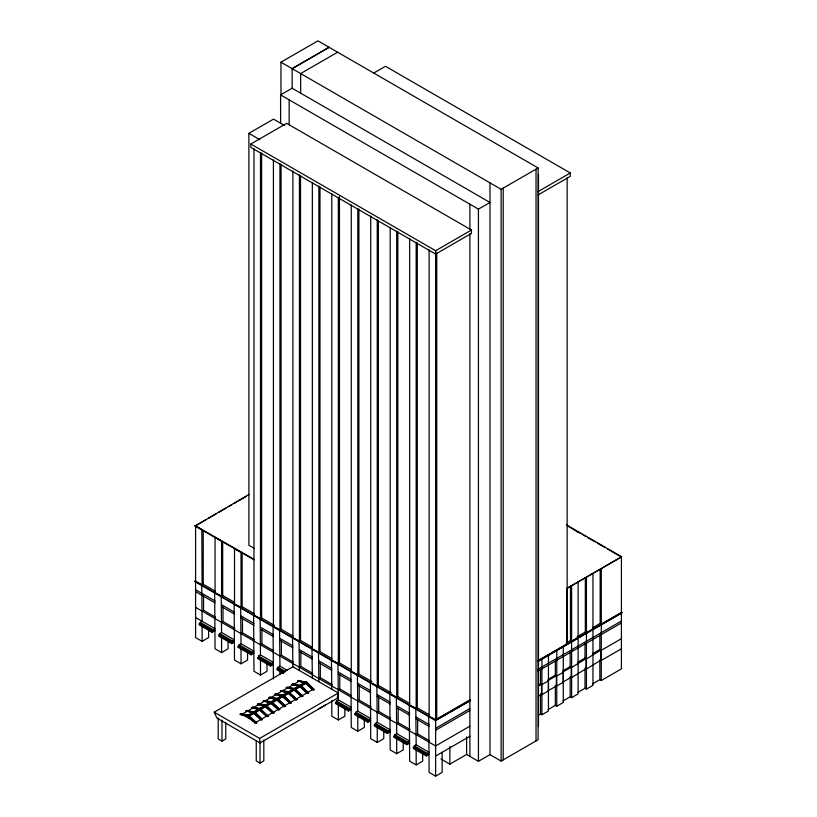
<?xml version="1.0" encoding="UTF-8"?>
<svg xmlns="http://www.w3.org/2000/svg" width="817" height="817" viewBox="0 0 817 817"><rect width="100%" height="100%" fill="white"/><g stroke="black" fill="none" stroke-linecap="round" stroke-linejoin="round"><path stroke-width="1.23" d="M280.599 123.204L280.599 94.915L292.149 88.246L489.996 202.473L489.996 754.642L501.138 761.076L538.117 739.722L538.117 167.965L317.946 40.85L280.966 62.204L280.966 94.956M489.996 182.885L489.996 202.473L478.435 209.142L280.599 94.915M338.33 693L337.176 698.341L259.98 742.908L216.852 718.01L214.217 712.189L292.894 666.774L338.33 693L259.653 738.425L214.217 712.189M292.149 88.246L292.149 68.659L329.088 47.284M292.149 68.659L329.128 47.304M337.635 52.217L300.656 73.571L300.697 93.179M254.138 548.278L248.889 545.245L248.889 133.345L273.521 119.129L284.633 125.542M250.829 144.027L286.655 123.336L471.46 230.037L471.46 233.396L435.635 254.087L250.829 147.387L250.829 144.027L435.635 250.717L471.46 230.037M373.645 73.121L385.481 66.279L570.286 172.979L570.286 176.339L538.107 194.916M280.966 62.204L501.138 189.309L538.117 167.965M538.005 191.617L570.286 172.979M253.975 559.757L195.038 526.046L249.062 494.387M195.038 526.046L206.323 519.53M208.519 518.264L216.229 513.811M218.435 512.535L226.135 508.092M228.341 506.816L231.64 504.916M233.846 503.64L236.042 502.373M238.247 501.097L245.958 496.644M201.83 529.967L202.105 584.89L195.222 580.918L194.855 581.571L435.635 720.584L470.255 700.598L469.887 699.944L435.635 719.716L435.635 250.717M214.769 537.443L221.57 541.048L221.57 596.124L214.677 592.58M234.234 548.677L241.025 552.282L241.025 607.358L234.142 603.814M201.738 585.105L203.219 584.247L215.085 591.099M201.738 585.544L202.105 621.237L200.216 622.329L200.216 623.33L213.155 630.795L213.155 629.805L200.216 622.329M195.038 525.576L253.975 559.288M214.677 593.019L215.055 648.8L221.57 652.558L228.086 648.8L228.086 640.354M221.203 596.339L222.673 595.491L234.54 602.333M221.203 596.788L221.57 632.47L234.51 639.946L232.62 641.039L219.671 633.563L219.671 634.564L232.62 642.029L232.62 641.039M202.105 611.126L203.545 610.299L215.402 617.152M215.055 630.704L212.185 632.358L199.246 624.882L199.246 623.882L200.216 623.33M234.142 604.253L234.51 660.034L241.025 663.792L247.551 660.034L247.551 652.793M240.658 607.572L242.138 606.725L254.005 613.567M240.658 608.022L241.025 643.704L253.975 651.18L252.075 652.272L239.136 644.797L239.136 645.798L252.075 653.273L252.075 652.272M221.57 622.37L223 621.543L234.867 628.385M213.155 629.805L215.055 628.712L195.59 617.468M199.246 623.882L212.185 631.357L213.155 630.795M195.59 581.571L195.59 637.566L202.105 641.325L208.621 637.566L208.621 629.121M219.671 633.563L221.57 632.47M234.51 641.937L231.65 643.592L218.701 636.116L218.701 635.126L219.671 634.564M253.607 615.048L260.49 618.602L260.49 152.422M253.607 615.487L253.975 671.268L260.49 675.036L267.006 671.268L267.006 664.027M260.123 618.816L261.603 617.958L274.543 625.434M260.123 619.255L260.49 654.938L273.429 662.413L271.54 663.506L258.591 656.041L258.591 657.031L271.54 664.507L271.54 663.506M241.025 633.604L242.465 632.777L254.322 639.619M218.701 635.126L231.65 642.591L232.62 642.029M239.136 644.797L241.025 643.704M253.975 653.171L251.105 654.826L238.166 647.35L238.166 646.359L239.136 645.798M273.062 626.282L279.945 629.836L279.945 163.655M273.062 626.731L273.429 678.886M238.166 647.35L240.075 646.247M279.577 630.05L281.058 629.192L292.925 636.045M279.577 630.489L279.945 666.182L287.502 670.532M260.49 644.838L261.92 644.01L273.787 650.863M238.166 646.359L251.105 653.825L252.075 653.273M258.591 656.041L260.49 654.938M273.429 664.405L270.57 666.059L257.621 658.584L257.621 657.593L258.591 657.031M292.527 637.515L299.41 641.069L299.41 174.899M292.527 637.965L292.894 666.774M299.042 641.284L300.523 640.426L312.38 647.278M299.042 641.723L299.41 670.532M279.945 656.071L281.385 655.244L293.252 662.097M257.621 657.593L270.57 665.069L271.54 664.507M284.53 672.003L278.056 668.265L278.056 667.275L279.945 666.182M283.56 673.555L277.086 669.828L277.086 668.827L278.056 668.265M311.982 648.759L318.875 652.303L318.875 186.133M311.982 649.198L312.349 678.008M318.497 652.517L319.978 651.66L331.845 658.512M318.497 652.957L318.875 681.766M299.41 667.305L300.84 666.478L312.707 673.331M331.447 659.993L338.33 663.537L338.33 197.367M331.447 660.432L331.814 689.242M240.106 714.324L240.984 713.823L248.266 715.038L256.701 722.892L254.945 722.892L247.388 716.192L240.106 714.324L247.388 715.539L255.823 723.402M245.866 711.004L246.744 710.494L254.904 712.21L262.461 719.563L260.705 719.563L253.147 712.863L245.866 711.004L253.147 712.21L261.583 720.073M251.636 707.675L252.514 707.165L259.786 708.38L268.231 716.243L266.475 716.243L258.907 709.534L251.636 707.675L258.907 708.89L267.353 716.744M257.396 704.346L258.274 703.835L265.556 705.051L273.991 712.914L272.235 712.914L264.677 706.205L257.396 704.346L264.677 705.561L273.113 713.415M263.166 701.017L264.044 700.506L271.315 701.721L279.751 709.585L277.994 709.585L270.437 702.875L263.166 701.017L270.437 702.232L278.873 710.085M268.926 697.687L269.804 697.177L277.086 698.392L285.521 706.256L283.765 706.256L276.207 699.546L268.926 697.687L277.086 699.413L284.643 706.766M274.686 694.358L275.564 693.858L282.845 695.063L291.281 702.926L289.524 702.926L281.967 696.217L274.686 694.358L281.967 695.573L290.403 703.437M280.456 691.029L281.334 690.528L288.615 691.744L297.051 699.597L295.294 699.597L287.737 692.898L280.456 691.029L287.737 692.244L296.173 700.108M286.216 687.71L287.094 687.199L294.375 688.414L302.811 696.268L301.054 696.268L293.497 689.568L286.216 687.71L293.497 688.915L301.933 696.778M291.986 684.38L292.864 683.87L301.013 685.586L308.581 692.939L306.824 692.939L299.257 686.239L291.986 684.38L299.257 685.586L307.703 693.449M297.745 681.051L298.624 680.541L306.783 682.266L314.341 689.619L312.584 689.619L305.027 682.91L297.745 681.051L305.027 682.266L313.462 690.12M240.984 714.834L275.564 694.869M247.388 716.192L247.388 715.539L305.905 681.756L305.905 682.399L299.502 681.051L276.442 694.358L279.649 695.042M250.216 714.558L253.147 712.21M255.976 711.229L257.937 710.096M263.697 706.766L259.786 709.023L259.786 708.38M269.467 703.437L265.556 705.694L265.556 705.051M275.227 700.118L271.315 702.375L271.315 701.721M280.017 697.35L281.967 695.573M295.356 688.496L299.257 686.239L299.257 685.586M337.962 663.751L339.443 662.904L351.31 669.746M337.962 664.201L338.33 699.883L351.3 707.369L349.38 708.451L336.441 700.976L336.441 701.977L349.38 709.442L349.38 708.451M277.964 699.301L276.207 699.301M283.724 695.972L281.967 695.972M268.231 716.243L260.664 709.534L288.615 693.398L288.615 692.755M289.494 692.898L294.375 690.069L294.375 689.425M318.875 678.539L320.305 677.712L332.172 684.564M218.2 717.98L218.2 738.956L221.989 741.142L225.778 738.956L225.778 722.922M254.945 722.892L313.462 689.109L314.341 689.619M350.901 671.227L357.795 674.771L357.795 208.601M350.901 671.666L351.269 727.447L357.795 731.205L364.311 727.447L364.311 719.001M357.417 674.985L358.898 674.137L371.847 681.603M357.417 675.434L357.795 711.117L370.765 718.613L368.835 719.685L355.895 712.21L355.895 713.21L368.835 720.686L368.835 719.685M338.33 689.783L339.76 688.956L351.627 695.798M318.875 708.737L325.391 704.979M336.441 700.976L338.33 699.883M351.3 709.36L348.41 711.004L335.47 703.529L335.47 702.538L336.441 701.977M370.367 682.461L377.25 686.014L377.25 219.834M370.367 682.9L370.734 738.68L377.25 742.449L383.765 738.68L383.765 730.235M376.882 686.219L378.363 685.371L391.302 692.847M376.882 686.668L377.25 722.351L390.23 729.847L388.3 730.919L375.36 723.443L375.36 724.444L388.3 731.92L388.3 730.919M357.795 701.017L359.225 700.189L371.092 707.032M335.47 702.538L348.41 710.004L349.38 709.442M256.242 741.182L256.242 760.913L260.031 763.109L263.82 760.913L263.82 739.947M331.814 700.526L331.814 716.213L338.33 719.971L344.845 716.213L344.845 707.767M566.814 588.526L566.814 643.602L566.814 588.526L621.686 556.755L566.569 524.933M567.141 588.24L621.686 556.755M355.895 712.21L357.795 711.117M370.765 720.604L367.864 722.238L354.925 714.763L354.925 713.772L355.895 713.21M389.821 693.694L396.715 697.248L396.715 231.068M389.821 694.144L390.199 749.914L396.715 753.683L403.23 749.914L403.23 742.673M396.347 697.463L397.818 696.605L409.685 703.457M396.347 697.902L396.715 733.595L409.695 741.09L407.765 742.153L394.815 734.687L394.815 735.678L407.765 743.153L407.765 742.153M377.25 712.25L378.69 711.423L390.546 718.276M354.925 713.772L367.864 721.237L368.835 720.686M375.36 723.443L377.25 722.351M390.23 731.838L387.329 733.472L374.39 725.996L374.39 725.006L375.36 724.444M409.286 704.928L416.17 708.482L416.17 242.302M409.286 705.377L409.654 761.148L416.17 764.916L422.695 761.148L422.695 752.702M415.802 708.696L417.283 707.839L429.15 714.691M415.802 709.136L416.17 744.828L429.16 752.324M396.715 723.484L398.145 722.657L410.011 729.51M374.39 725.006L387.329 732.481L388.3 731.92M394.815 734.687L396.715 733.595M409.695 743.082L406.795 744.706L393.845 737.24L393.845 736.24L394.815 735.678M428.751 716.172L436.002 719.93M428.751 716.611L429.119 772.392L435.635 776.15L442.15 772.392L442.15 752.294M566.171 643.071L570.491 640.579L571.604 641.212L578.119 637.454L577.016 636.811M578.048 636.208L585.329 632.011L586.443 632.644L592.958 628.886L592.958 573.8M592.887 627.64L600.168 623.442L601.281 624.086L621.41 612.464L621.41 557.378M537.627 660.83L567.141 643.786L567.141 177.616M435.635 776.15L435.635 720.145L470.255 700.159M537.994 661.045L622.146 612.464L538.056 661.453M435.635 720.155L470.255 700.598M537.77 661.188L568.479 643.459M571.604 641.662L578.119 637.893M579.161 637.291L585.401 633.696M586.443 633.093L621.778 613.118M416.17 734.718L417.61 733.891L429.466 740.743M393.845 736.24L406.795 743.715L407.765 743.153M435.635 728.325L469.887 708.543M537.77 669.358L621.41 621.063M435.635 730.224L469.887 710.443M537.77 671.257L621.41 622.962M414.28 745.921L427.22 753.397L427.22 754.387L414.28 746.912L414.28 745.921L416.17 744.828M429.16 754.316L426.249 755.939L413.31 748.474L413.31 747.473L414.28 746.912M538.413 684.963L540.497 683.758L541.926 684.585L548.442 680.827L548.442 690.927L541.926 694.695L540.497 693.868L540.497 713.956L538.413 715.151M548.054 679.397L555.335 675.189L556.765 676.016L563.281 672.258L563.281 682.358L548.033 690.692M562.893 670.828L570.174 666.631L571.604 667.458L586.024 658.645L586.024 668.755L571.604 677.559L570.174 676.731L570.174 696.819L562.893 701.027M577.731 662.26L585.013 658.063L586.443 658.89L600.863 650.077L600.863 660.187L586.443 668.99L585.013 668.163L585.013 688.251L577.731 692.459M592.57 653.692L599.852 649.495L601.281 650.322L621.41 638.7M538.393 686.147L541.508 684.35L541.508 694.45L538.393 696.258M548.033 680.581L556.346 675.782L556.346 685.882M562.872 672.013L571.185 667.213L571.185 677.313L562.872 682.124M469.887 726.18L435.635 745.952L195.59 607.368M427.22 753.397L429.119 752.294M413.31 747.473L426.249 754.949L427.22 754.387M435.635 756.062L469.887 736.28M621.41 648.8L601.281 660.422L599.852 659.595M441.057 759.054L449.871 764.14L466.609 754.479L478.435 761.311L489.996 754.642M548.054 709.595L555.335 705.388L556.765 706.215L563.281 702.457L563.281 646.461M592.57 683.89L599.852 679.683L601.281 680.51L621.41 668.898L621.41 612.903M540.497 713.956L541.926 714.783L548.442 711.015L548.442 655.03M570.174 696.819L571.604 697.647L578.119 693.888L578.119 581.908M585.013 688.251L586.443 689.078L592.958 685.32L592.958 629.325M294.804 684.605L298.001 685.279M289.044 687.934L292.241 688.608M282.212 691.029L285.409 691.713M267.047 701.466L264.044 700.506M264.483 705.469L258.274 703.835M258.723 708.799L252.514 707.165M252.964 712.128L246.744 710.494M241.863 714.324L247.194 715.457M248.889 133.345L259.826 139.666M567.733 526.066L575.444 530.519M577.639 531.785L579.845 533.062M582.051 534.328L585.35 536.238M587.556 537.515L595.256 541.957M597.462 543.234L605.172 547.686M607.368 548.953L620.583 556.581M575.975 531.142L578.14 532.398M570.491 585.493L571.604 586.136M195.314 525.882L202.105 529.814M194.855 581.132L436.002 720.369M195.59 589.731L215.055 600.965M221.57 604.733L234.51 612.209M241.025 615.967L253.975 623.442M260.49 627.201L273.429 634.676M279.945 638.434L292.894 645.91M299.41 649.678L312.37 657.154M318.875 660.912L331.835 668.398M338.33 672.146L351.3 679.632M357.795 683.38L370.765 690.876M377.25 694.613L390.23 702.109M396.715 705.847L409.695 713.343M416.17 717.091L429.16 724.587M195.59 591.631L215.055 602.864M221.57 606.633L234.51 614.108M241.025 617.866L253.975 625.342M260.49 629.1L273.429 636.576M279.945 640.334L292.894 647.81M299.41 651.568L312.37 659.053M318.875 662.812L331.835 670.297M338.33 674.045L351.3 681.531M357.795 685.279L370.765 692.775M377.25 696.513L390.23 704.009M396.715 707.747L409.695 715.243M416.17 718.98L429.16 726.487M278.056 667.275L285.603 671.625M298.624 680.541L299.502 681.051M277.086 668.827L283.56 672.565M292.864 683.87L293.742 684.38M308.581 692.939L301.013 686.239L305.905 683.421L305.905 682.767M287.094 687.199L287.972 687.71M302.811 696.268L295.254 689.568L300.135 686.75L300.135 686.096M297.051 699.597L291.158 694.44M291.281 702.926L283.724 695.573M269.804 697.177L277.086 699.046L277.086 698.392M285.521 706.256L277.964 698.903M279.751 709.585L272.194 702.232M273.991 712.914L266.434 705.561M262.461 719.563L254.904 712.21M240.984 713.823L256.701 722.892M313.462 689.109L306.783 682.266L248.266 716.049L248.266 716.693L259.786 710.044L259.786 709.391M250.809 717.734L255.823 722.391M259.653 738.425L259.98 742.908M601.281 569L601.281 624.086M601.281 624.525L601.281 680.51M600.168 569.612L600.168 623.442M599.852 634.972L599.852 649.495M599.852 660.851L599.852 679.683M586.443 577.098L586.443 689.078M585.329 578.181L585.329 632.011M585.013 643.53L585.013 658.063M571.604 585.666L571.604 697.647M570.491 586.739L570.491 640.579M570.174 652.099L570.174 666.631M556.765 650.22L556.765 706.215M555.335 660.667L555.335 675.189M555.335 685.3L555.335 705.388M541.926 658.788L541.926 714.783M540.497 669.235L540.497 683.758M538.485 174.419L538.485 726.589M536.034 169.16L536.034 740.927M503.211 188.114L503.211 759.871M501.138 189.309L501.138 761.076M478.435 209.142L478.435 761.311M469.887 204.199L469.887 229.128M469.887 233.764L469.887 756.379M466.609 736.903L466.609 754.479M449.871 746.564L449.871 764.14M436.748 252.902L436.748 719.072M429.119 249.777L429.119 715.958M426.249 754.949L426.249 755.939M417.61 719.368L417.61 733.891M417.283 242.935L417.283 707.839M416.17 749.23L416.17 764.916M409.654 238.544L409.654 704.714M406.795 743.715L406.795 744.706M398.145 708.135L398.145 722.657M397.818 231.701L397.818 696.605M396.715 737.996L396.715 753.683M390.199 227.31L390.199 693.48M387.329 732.481L387.329 733.472M378.69 696.901L378.69 711.423M378.363 220.467L378.363 685.371M377.25 726.762L377.25 742.449M370.734 216.076L370.734 682.246M367.864 721.237L367.864 722.238M359.225 685.657L359.225 700.189M358.898 209.234L358.898 674.137M357.795 715.529L357.795 731.205M351.269 204.842L351.269 671.012M348.41 710.004L348.41 711.004M339.76 674.423L339.76 688.956M339.443 196.723L339.443 662.904M338.33 704.285L338.33 719.971M331.814 193.598L331.814 659.779M320.305 663.19L320.305 677.712M319.978 186.766L319.978 651.66M312.349 182.365L312.349 648.545M305.027 682.266L305.027 682.91M300.84 651.956L300.84 666.478M300.523 175.532L300.523 640.426M293.497 688.915L293.497 689.568L288.615 692.387L288.615 691.744M292.894 171.131L292.894 637.301M289.147 99.858L289.147 124.787M287.737 692.244L287.737 692.898L282.845 695.716L282.845 695.063M282.845 696.084L282.845 696.727M281.385 640.722L281.385 655.244M281.058 164.288L281.058 629.192M279.945 670.583L279.945 674.199M277.086 699.413L277.086 700.057M276.207 698.903L276.207 699.546M273.429 159.897L273.429 626.067M271.315 702.732L271.315 703.386M270.57 665.069L270.57 666.059M270.437 702.232L270.437 702.875M265.556 706.062L265.556 706.715M264.677 705.561L264.677 706.205M261.92 629.488L261.92 644.01M261.603 153.055L261.603 617.958M260.664 708.89L260.664 709.534M260.49 659.35L260.49 675.036M260.031 742.132L260.031 763.109M258.907 708.89L258.907 709.534M253.975 148.663L253.975 614.833M254.026 712.72L254.026 713.364M251.105 653.825L251.105 654.826M249.144 715.539L249.144 716.192M242.465 618.255L242.465 632.777M242.138 552.895L242.138 606.725M241.025 648.116L241.025 663.792M234.51 548.513L234.51 603.6M231.65 642.591L231.65 643.592M223 607.011L223 621.543M222.673 541.661L222.673 595.491M221.989 720.175L221.989 741.142M221.57 636.872L221.57 652.558M215.055 537.28L215.055 592.366M212.185 631.357L212.185 632.358M203.545 595.777L203.545 610.299M203.219 530.417L203.219 584.247M202.105 625.638L202.105 641.325M195.59 526.046L195.59 581.132"/></g></svg>
